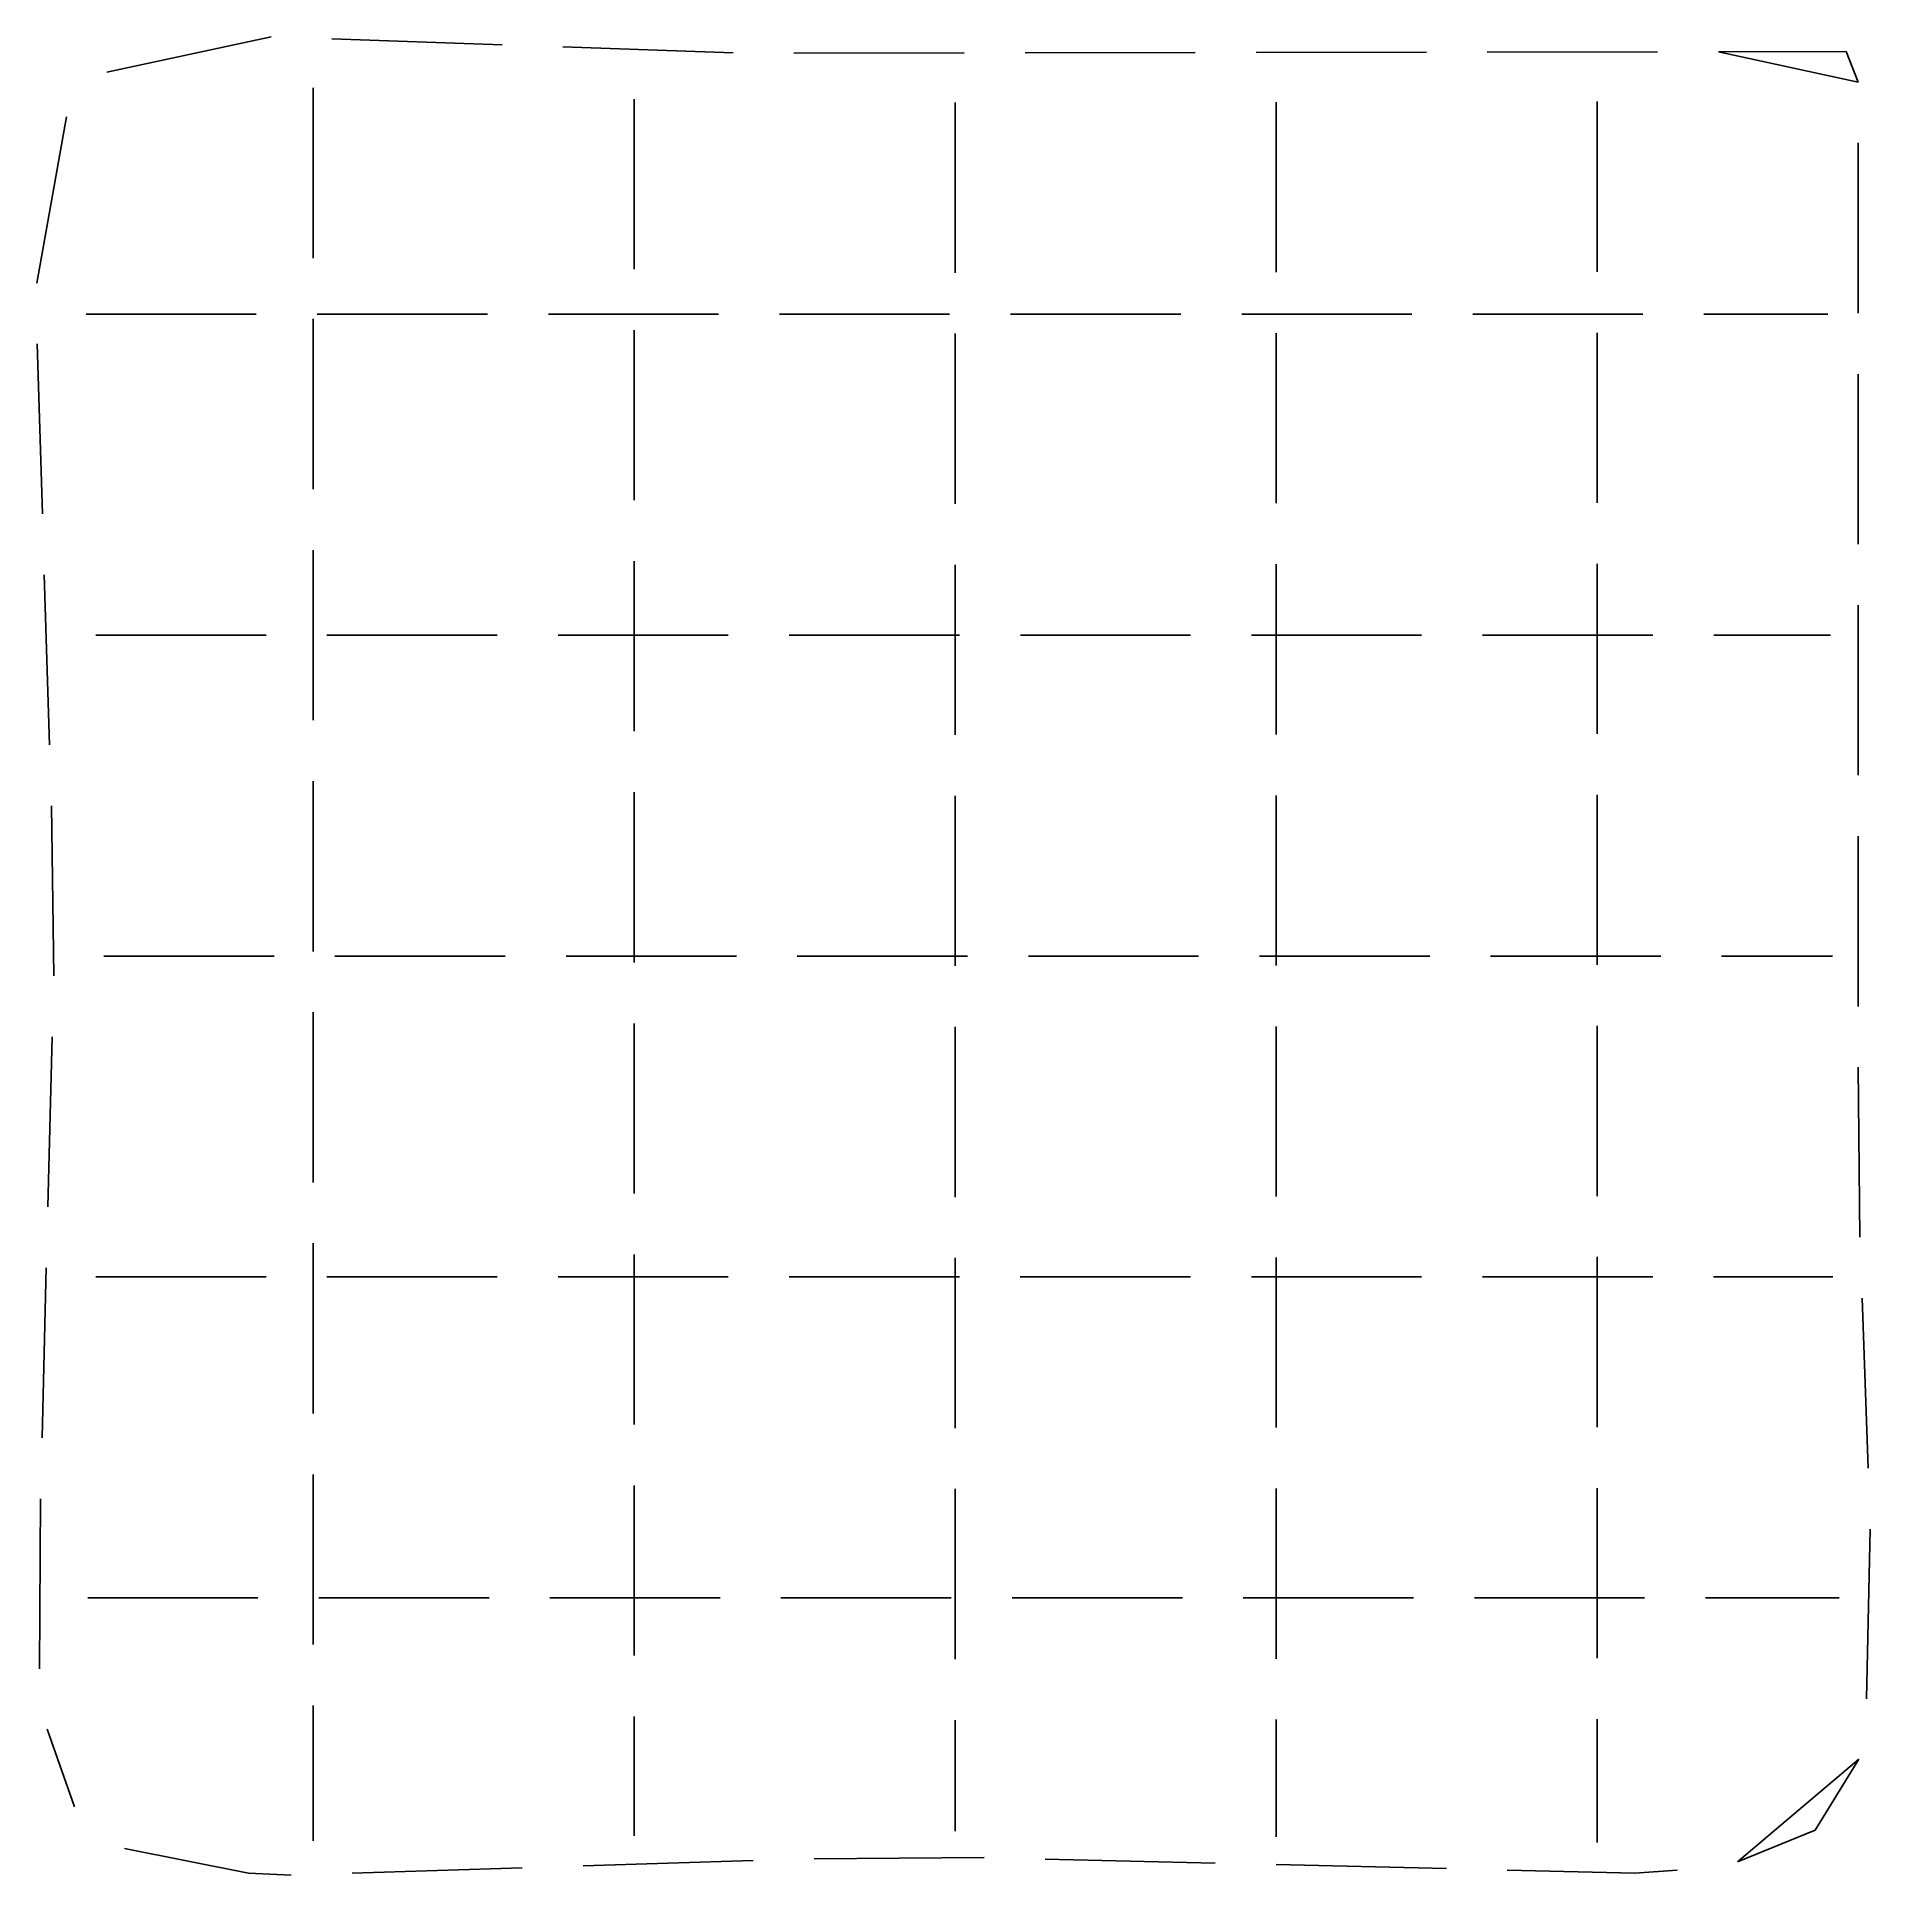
# Model space of a CAD drawing. Extents: x 0.4 to 14.7, y 0.4 to 14.8.
import ezdxf

# ---------------------------------------------------------------- set-up
doc = ezdxf.new("R2010")
doc.units = 0

msp = doc.modelspace()

# ---------------------------------------------------------------- linework, layer by layer
for p, q in [((0.987334, 14.476298), (2.265852, 14.752928)), ((2.739866, 14.736447), (4.064862, 14.690378)), ((4.538779, 14.6739), (5.863978, 14.627824)), ((6.337932, 14.625675), (7.663694, 14.62759)), ((8.137931, 14.628275), (9.463929, 14.630191)), ((9.937929, 14.630875), (11.26348, 14.63279)), ((11.737927, 14.633476), (13.063772, 14.635391)), ((13.537925, 14.636076), (14.532474, 14.637512)), ((14.626218, 14.400211), (13.537925, 14.636076)), ((14.532474, 14.637512), (14.626218, 14.400211)), ((2.592849, 14.1545), (2.592849, 14.3545)), ((5.092849, 13.1425), (5.092849, 14.2675)), ((7.592849, 13.11475), (7.592849, 14.2405)), ((10.092849, 14.0435), (10.092849, 14.2435)), ((12.592849, 13.1225), (12.592849, 14.2475)), ((0.441052, 12.834638), (0.672868, 14.128698)), ((2.592849, 13.02875), (2.592849, 14.1545)), ((10.092849, 12.9185), (10.092849, 14.0435)), ((14.626213, 13.925945), (14.626198, 12.600114)), ((14.626213, 13.925816), (14.626213, 13.925816)), ((5.092849, 12.9425), (5.092849, 13.1425)), ((7.592849, 12.9145), (7.592849, 13.11475)), ((12.592849, 12.9225), (12.592849, 13.1225)), ((2.592849, 13.0285), (2.592849, 13.02875)), ((0.8255, 12.592238), (1.9505, 12.592238)), ((0.8255, 12.592238), (1.9505, 12.592238)), ((1.9505, 12.592238), (2.1505, 12.592238)), ((2.592849, 11.89367), (2.592849, 12.5545)), ((2.6255, 12.592238), (2.8255, 12.592238)), ((2.8255, 12.592238), (3.9505, 12.592238)), ((4.4255, 12.592238), (4.6255, 12.592238)), ((4.6255, 12.592238), (5.7505, 12.592238)), ((5.092849, 11.911238), (5.092849, 12.4675)), ((6.225271, 12.592238), (6.895743, 12.592238)), ((6.895743, 12.592238), (7.5505, 12.592238)), ((8.0255, 12.592238), (9.1505, 12.592238)), ((9.1505, 12.592238), (9.3505, 12.592238)), ((9.8255, 12.592238), (10.9505, 12.592238)), ((10.9505, 12.592238), (11.1505, 12.592238)), ((11.625456, 12.592238), (11.800367, 12.592238)), ((11.800367, 12.592238), (12.9505, 12.592238)), ((13.425407, 12.592238), (13.425537, 12.592238)), ((13.425537, 12.592238), (14.235792, 12.592238)), ((14.235792, 12.592238), (14.246102, 12.592238)), ((14.246102, 12.592238), (14.3915, 12.592238)), ((0.485341, 11.035533), (0.444774, 12.360416)), ((7.592849, 11.31475), (7.592849, 12.4405)), ((10.092849, 11.3185), (10.092849, 12.4435)), ((12.592849, 11.3225), (12.592849, 12.4475)), ((14.626193, 12.125631), (14.626178, 10.800367)), ((2.592849, 11.228222), (2.592849, 11.89367)), ((5.092849, 11.142062), (5.092849, 11.911238)), ((7.592849, 11.1145), (7.592849, 11.31475)), ((10.092849, 11.1185), (10.092849, 11.3185)), ((12.592849, 11.1225), (12.592849, 11.3225)), ((2.592849, 10.5545), (2.592849, 10.7545)), ((5.092849, 9.5425), (5.092849, 10.6675)), ((7.592849, 10.44025), (7.592849, 10.6405)), ((10.092849, 10.4435), (10.092849, 10.6435)), ((12.592849, 10.4475), (12.592849, 10.6475)), ((0.540431, 9.236376), (0.499848, 10.561755)), ((2.592849, 9.42875), (2.592849, 10.5545)), ((7.592849, 9.3145), (7.592849, 10.44025)), ((10.092849, 9.3185), (10.092849, 10.4435)), ((12.592849, 9.3225), (12.592849, 10.4475)), ((14.626173, 10.325945), (14.626158, 9.000233)), ((0.901302, 10.092238), (1.85952, 10.092238)), ((0.901302, 10.092238), (1.85952, 10.092238)), ((1.85952, 10.092238), (2.2265, 10.092238)), ((2.701141, 10.092238), (2.730562, 10.092238)), ((2.730562, 10.092238), (3.898, 10.092238)), ((3.898, 10.092238), (4.0265, 10.092238)), ((4.5015, 10.092238), (5.6265, 10.092238)), ((5.6265, 10.092238), (5.8265, 10.092238)), ((6.301237, 10.092238), (6.923016, 10.092238)), ((6.923016, 10.092238), (7.6265, 10.092238)), ((8.101473, 10.092238), (8.791538, 10.092238)), ((8.791538, 10.092238), (9.4265, 10.092238)), ((9.9015, 10.092238), (10.1015, 10.092238)), ((10.1015, 10.092238), (11.2265, 10.092238)), ((11.7015, 10.092238), (12.8265, 10.092238)), ((12.8265, 10.092238), (13.0265, 10.092238)), ((13.501237, 10.092238), (14.223087, 10.092238)), ((14.223087, 10.092238), (14.4105, 10.092238)), ((5.092849, 9.3425), (5.092849, 9.5425)), ((2.592849, 9.4285), (2.592849, 9.42875)), ((2.592849, 8.500961), (2.592849, 8.9545)), ((0.572643, 7.437151), (0.55496, 8.76186)), ((5.092849, 8.535237), (5.092849, 8.86746)), ((7.592849, 7.71475), (7.592849, 8.8405)), ((10.092849, 7.693367), (10.092849, 8.8435)), ((12.592849, 8.570103), (12.592849, 8.8475)), ((2.592849, 7.628521), (2.592849, 8.500961)), ((5.092849, 8.308463), (5.092849, 8.535237)), ((12.592849, 7.522308), (12.592849, 8.570103)), ((14.626153, 8.525945), (14.626138, 7.200004)), ((5.092849, 7.54245), (5.092849, 8.308463)), ((0.963326, 7.592238), (1.883579, 7.592238)), ((0.963326, 7.592238), (1.883579, 7.592238)), ((1.883579, 7.592238), (2.2895, 7.592238)), ((2.763245, 7.592238), (2.796769, 7.592238)), ((2.796769, 7.592238), (3.94525, 7.592238)), ((3.94525, 7.592238), (4.0895, 7.592238)), ((4.5635, 7.592238), (4.56375, 7.592238)), ((4.56375, 7.592238), (5.6895, 7.592238)), ((5.6895, 7.592238), (5.8895, 7.592238)), ((6.363476, 7.592238), (7.146981, 7.592238)), ((7.146981, 7.592238), (7.6895, 7.592238)), ((7.592849, 7.5145), (7.592849, 7.71475)), ((8.163602, 7.592238), (9.232639, 7.592238)), ((9.232639, 7.592238), (9.4895, 7.592238)), ((9.9635, 7.592238), (9.96375, 7.592238)), ((9.96375, 7.592238), (11.0895, 7.592238)), ((10.092849, 7.518439), (10.092849, 7.693367)), ((11.0895, 7.592238), (11.2895, 7.592238)), ((11.7635, 7.592238), (11.76375, 7.592238)), ((11.76375, 7.592238), (12.8895, 7.592238)), ((12.8895, 7.592238), (13.0895, 7.592238)), ((13.563206, 7.592238), (14.21079, 7.592238)), ((14.21079, 7.592238), (14.42625, 7.592238)), ((2.592849, 6.755761), (2.592849, 7.1545)), ((5.092849, 6.778918), (5.092849, 7.0675)), ((7.592849, 6.763241), (7.592849, 7.0405)), ((10.092849, 5.9185), (10.092849, 7.0435)), ((12.592849, 6.767282), (12.592849, 7.0475)), ((0.527287, 5.637722), (0.560697, 6.963233)), ((2.592849, 5.828538), (2.592849, 6.755761)), ((5.092849, 5.742346), (5.092849, 6.778918)), ((7.592849, 5.714244), (7.592849, 6.763241)), ((12.592849, 5.722273), (12.592849, 6.767282)), ((14.626133, 6.725945), (14.640331, 5.401193)), ((10.092849, 5.7185), (10.092849, 5.9185)), ((2.592849, 5.047077), (2.592849, 5.3545)), ((0.481931, 3.838294), (0.515343, 5.163873)), ((5.092849, 5.125), (5.092849, 5.2675)), ((7.592849, 5.04025), (7.592849, 5.2405)), ((10.092849, 4.956154), (10.092849, 5.2435)), ((12.592849, 5.11), (12.592849, 5.2475)), ((0.900302, 5.092238), (1.859159, 5.092238)), ((0.900302, 5.092238), (1.859159, 5.092238)), ((1.859159, 5.092238), (2.2265, 5.092238)), ((2.592849, 4.028404), (2.592849, 5.047077)), ((2.699826, 5.092238), (2.729042, 5.092238)), ((2.729042, 5.092238), (3.898, 5.092238)), ((3.898, 5.092238), (4.0265, 5.092238)), ((4.5005, 5.092238), (4.70075, 5.092238)), ((4.70075, 5.092238), (5.8265, 5.092238)), ((5.092849, 4), (5.092849, 5.125)), ((6.300441, 5.092238), (6.920573, 5.092238)), ((6.920573, 5.092238), (7.6265, 5.092238)), ((7.592849, 3.9145), (7.592849, 5.04025)), ((8.100441, 5.092238), (8.10052, 5.092238)), ((8.10052, 5.092238), (9.191322, 5.092238)), ((9.191322, 5.092238), (9.4265, 5.092238)), ((9.9005, 5.092238), (10.10075, 5.092238)), ((10.10075, 5.092238), (11.2265, 5.092238)), ((11.7005, 5.092238), (12.82625, 5.092238)), ((12.592849, 4.812642), (12.592849, 5.11)), ((12.82625, 5.092238), (13.0265, 5.092238)), ((13.5005, 5.092238), (13.50075, 5.092238)), ((13.50075, 5.092238), (14.42925, 5.092238)), ((10.092849, 3.918546), (10.092849, 4.956154)), ((14.657091, 4.925676), (14.703744, 3.601952)), ((12.592849, 3.922398), (12.592849, 4.812642)), ((5.092849, 3.9425), (5.092849, 4)), ((2.592849, 3.400235), (2.592849, 3.554379)), ((5.092849, 2.3425), (5.092849, 3.4675)), ((7.592849, 2.31475), (7.592849, 3.4405)), ((10.092849, 2.3185), (10.092849, 3.4435)), ((12.592849, 2.3225), (12.592849, 3.4475)), ((0.462712, 2.040166), (0.469988, 3.364461)), ((2.592849, 2.22875), (2.592849, 3.400235)), ((14.720462, 3.127605), (14.691736, 1.806485)), ((0.8375, 2.592238), (0.83775, 2.592238)), ((0.8375, 2.592238), (0.83775, 2.592238)), ((0.83775, 2.592238), (1.9635, 2.592238)), ((1.9635, 2.592238), (2.1635, 2.592238)), ((2.6375, 2.592238), (2.63775, 2.592238)), ((2.63775, 2.592238), (3.7635, 2.592238)), ((3.7635, 2.592238), (3.9635, 2.592238)), ((4.4375, 2.592238), (4.43775, 2.592238)), ((4.43775, 2.592238), (5.5635, 2.592238)), ((5.5635, 2.592238), (5.7635, 2.592238)), ((6.237229, 2.592238), (6.891406, 2.592238)), ((6.891406, 2.592238), (7.5635, 2.592238)), ((8.0375, 2.592238), (8.03775, 2.592238)), ((8.03775, 2.592238), (9.1635, 2.592238)), ((9.1635, 2.592238), (9.3635, 2.592238)), ((9.8375, 2.592238), (9.83775, 2.592238)), ((9.83775, 2.592238), (10.9635, 2.592238)), ((10.9635, 2.592238), (11.1635, 2.592238)), ((11.637298, 2.592238), (12.740883, 2.592238)), ((12.740883, 2.592238), (12.9635, 2.592238)), ((13.437462, 2.592238), (14.305066, 2.592238)), ((14.305066, 2.592238), (14.4795, 2.592238)), ((5.092849, 2.1425), (5.092849, 2.3425)), ((7.592849, 2.1145), (7.592849, 2.31475)), ((10.092849, 2.1185), (10.092849, 2.3185)), ((12.592849, 2.1225), (12.592849, 2.3225)), ((2.592849, 2.2285), (2.592849, 2.22875)), ((2.592849, 0.70075), (2.592849, 1.7545)), ((2.592849, 0.70075), (2.592849, 1.7545)), ((5.092849, 0.73825), (5.092849, 1.6675)), ((5.092849, 0.73825), (5.092849, 1.6675)), ((7.592849, 0.7755), (7.592849, 1.64025)), ((7.592849, 0.7755), (7.592849, 1.64025)), ((10.092849, 0.7315), (10.092849, 1.6435)), ((10.092849, 0.7315), (10.092849, 1.6435)), ((12.592849, 0.6875), (12.592849, 1.64746)), ((12.592849, 0.6875), (12.592849, 1.64746)), ((0.734987, 0.965058), (0.521653, 1.569845)), ((13.687004, 0.535465), (14.631494, 1.335739)), ((14.631494, 1.335739), (14.291216, 0.78187)), ((14.291216, 0.78187), (13.687004, 0.535465)), ((2.091063, 0.446659), (1.123993, 0.640694)), ((2.421842, 0.431551), (2.091063, 0.446659)), ((2.421842, 0.431551), (2.422842, 0.431582)), ((2.421842, 0.431551), (2.422842, 0.431582)), ((4.221941, 0.488521), (2.897155, 0.446593)), ((6.02104, 0.545459), (4.696349, 0.503535)), ((7.820273, 0.569143), (6.495803, 0.560484)), ((9.619756, 0.525992), (8.294137, 0.55778)), ((11.419239, 0.482841), (10.093959, 0.514621)), ((12.887326, 0.447636), (11.892954, 0.471481)), ((13.216946, 0.471673), (12.887326, 0.447636))]:
    msp.add_line(p, q)

doc.saveas('drawing.dxf')
